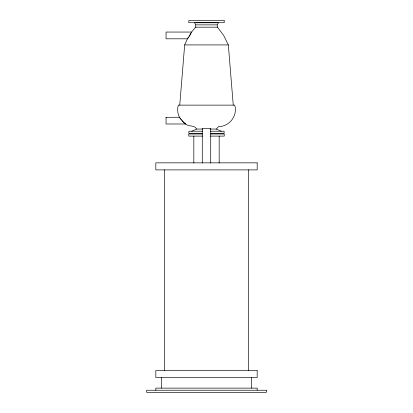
<?xml version="1.0" encoding="UTF-8"?>
<svg xmlns="http://www.w3.org/2000/svg" width="413" height="413" viewBox="0 0 413 413"><rect width="100%" height="100%" fill="white"/><g stroke="black" fill="none" stroke-linecap="round" stroke-linejoin="round"><path stroke-width="0.62" d="M179.748 105.129L184.668 44.919L187.419 38.812L189.262 36.163M189.252 36.308L191.601 32.054L195.535 27.181L195.814 24.873L194.642 22.715M179.701 117.834L180.889 119.207M166.057 117.349L179.438 117.235L181.364 119.884M233.252 105.129L228.332 44.919L223.727 35.544L217.465 27.181L217.186 24.873L218.358 22.715M190.558 34.026L190.894 33.443M189.712 35.435L190.161 34.702M188.436 37.423L187.869 38.156M210.145 129.062L216.355 129.062L218.622 126.538C229.36 126.874 238.027 115.346 234.692 105.129L178.308 105.129C177.182 109.135 177.528 113.549 179.423 117.271M191.72 131.22L196.645 129.062L202.669 129.062M194.786 22.761L195.189 22.761M196.356 22.761L216.644 22.761M217.811 22.761L218.214 22.761M195.814 24.873L217.186 24.873M195.535 27.181L217.465 27.181M191.601 32.054L166.057 32.054L166.057 38.812L187.419 38.812M184.668 44.919L228.332 44.919M185.039 123.539L185.597 123.983L166.057 123.993L166.057 117.235M202.53 131.22L188.901 131.22L188.901 133.285L202.122 133.285M210.181 131.22L224.099 131.22L224.099 133.285L210.878 133.285M202.406 133.993L188.762 133.993L188.762 136.104L202.607 136.104M210.594 133.993L224.238 133.993L224.238 136.104L210.393 136.104M216.355 129.062L221.28 131.22M185.545 123.967C188.762 127.199 194.559 124.525 196.645 129.062M183.011 121.789L185.592 123.946M183.284 122.021L184.657 123.337M182.835 121.489L181.328 119.739M182.014 120.617L183.083 121.789M257.175 390.239L257.175 388.127L155.825 388.127L155.825 390.239M251.538 377.487L251.538 388.127M248.492 169.774L248.492 370.585M219.174 136.104L219.174 162.98M210.723 162.985L210.723 128.5L202.277 128.5L202.277 162.985M193.826 136.104L193.826 162.98M164.508 169.774L164.508 370.585M161.462 377.487L161.462 388.127M224.202 20.65L188.798 20.65L188.798 22.715L224.202 22.715L224.202 20.65M257.18 162.851L155.82 162.851L155.82 169.893L257.18 169.893L257.18 162.851M257.18 370.528L155.82 370.528L155.82 377.565L257.18 377.565L257.18 370.528M266.339 390.239L146.661 390.239L146.661 392.35L266.339 392.35L266.339 390.239"/></g></svg>
